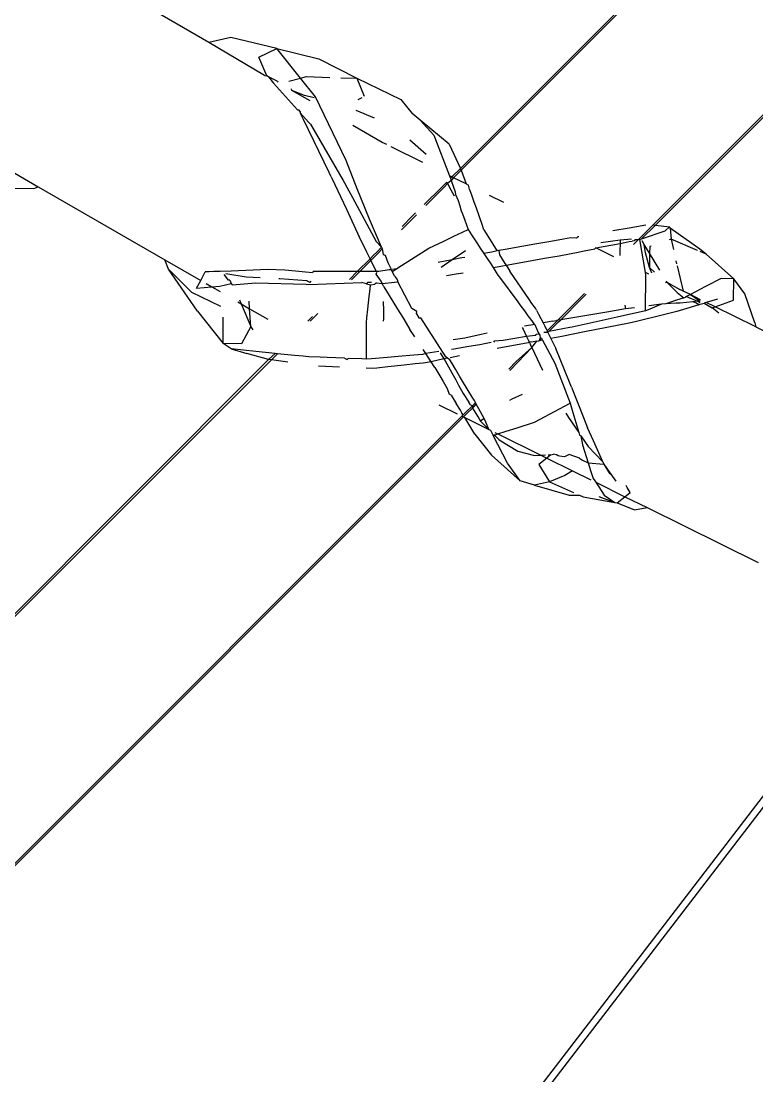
# Model space of a CAD drawing. Header units: inches. Extents: x 3324238 to 135265466, y -1036581 to 20094598.
# Drawn here: x 3354729.992 to 3354730.836, y -519091.338 to -519090.128 of the extents above; entities that cross this region are included whole.
import ezdxf

# ---------------------------------------------------------------- set-up
doc = ezdxf.new("R2010")
doc.units = ezdxf.units.IN
doc.header["$MEASUREMENT"] = 0

msp = doc.modelspace()

# ---------------------------------------------------------------- linework, layer by layer
for p, q in [((3354732.1514, -519088.6414, 0.0027), (3354730.4959, -519090.2973, 0.0027)), ((3354732.1539, -519088.6417, 0.0027), (3354730.4968, -519090.2991, 0.0027)), ((3354732.2918, -519088.7866, 0.0027), (3354730.717, -519090.3618, 0.0027)), ((3354730.7194, -519090.3622, 0.0027), (3354732.2937, -519088.7899, 0.0027)), ((3354730.2074, -519090.1528, 0.0027), (3354730.1324, -519090.1095, 0.0027)), ((3354730.2329, -519090.1472, 0.0027), (3354730.2074, -519090.1528, 0.0027)), ((3354730.2855, -519090.1597, 0.0027), (3354730.2329, -519090.1472, 0.0027)), ((3354730.2714, -519090.1908, 0.0027), (3354730.2074, -519090.1528, 0.0027)), ((3354730.2649, -519090.1699, 0.0027), (3354730.2855, -519090.1597, 0.0027)), ((3354730.2855, -519090.1597, 0.0027), (3354730.3336, -519090.1716, 0.0027)), ((3354730.3128, -519090.1937, 0.0027), (3354730.2855, -519090.1597, 0.0027)), ((3354730.274, -519090.1913, 0.0027), (3354730.2649, -519090.1699, 0.0027)), ((3354730.3336, -519090.1716, 0.0027), (3354730.377, -519090.1938, 0.0027)), ((3354730.2714, -519090.1908, 0.0027), (3354730.274, -519090.1913, 0.0027)), ((3354730.2761, -519090.1924, 0.0027), (3354730.274, -519090.1913, 0.0027)), ((3354730.2858, -519090.1974, 0.0027), (3354730.2761, -519090.1924, 0.0027)), ((3354730.2761, -519090.1924, 0.0027), (3354730.2816, -519090.1997, 0.0027)), ((3354730.2858, -519090.1974, 0.0027), (3354730.2866, -519090.1985, 0.0027)), ((3354730.2991, -519090.1972, 0.0027), (3354730.3128, -519090.1937, 0.0027)), ((3354730.3128, -519090.1937, 0.0027), (3354730.3195, -519090.192, 0.0027)), ((3354730.3299, -519090.215, 0.0027), (3354730.3128, -519090.1937, 0.0027)), ((3354730.3195, -519090.192, 0.0027), (3354730.3462, -519090.1929, 0.0027)), ((3354730.3588, -519090.1933, 0.0027), (3354730.377, -519090.1938, 0.0027)), ((3354730.377, -519090.1938, 0.0027), (3354730.3855, -519090.2145, 0.0027)), ((3354730.377, -519090.1938, 0.0027), (3354730.4276, -519090.2181, 0.0027)), ((3354730.2816, -519090.1997, 0.0027), (3354730.3092, -519090.2301, 0.0027)), ((3354730.3028, -519090.2078, 0.0027), (3354730.3022, -519090.2059, 0.0027)), ((3354730.3237, -519090.2199, 0.0027), (3354730.3028, -519090.2078, 0.0027)), ((3354730.3171, -519090.2136, 0.0027), (3354730.3028, -519090.2078, 0.0027)), ((3354730.3282, -519090.2163, 0.0027), (3354730.3171, -519090.2136, 0.0027)), ((3354730.3648, -519090.2883, 0.0027), (3354730.3299, -519090.215, 0.0027)), ((3354730.383, -519090.2165, 0.0027), (3354730.3783, -519090.2187, 0.0027)), ((3354730.4276, -519090.2181, 0.0027), (3354730.4407, -519090.2344, 0.0027)), ((3354730.3092, -519090.2301, 0.0027), (3354730.3106, -519090.2302, 0.0027)), ((3354730.3122, -519090.2319, 0.0027), (3354730.3106, -519090.2302, 0.0027)), ((3354730.3122, -519090.2319, 0.0027), (3354730.3123, -519090.2336, 0.0027)), ((3354730.3123, -519090.2336, 0.0027), (3354730.3219, -519090.2442, 0.0027)), ((3354730.3161, -519090.2413, 0.0027), (3354730.3123, -519090.2336, 0.0027)), ((3354730.3762, -519090.2304, 0.0027), (3354730.397, -519090.2393, 0.0027)), ((3354730.3454, -519090.302, 0.0027), (3354730.3161, -519090.2413, 0.0027)), ((3354730.3219, -519090.2442, 0.0027), (3354730.3239, -519090.2464, 0.0027)), ((3354730.4496, -519090.2418, 0.0027), (3354730.4407, -519090.2344, 0.0027)), ((3354730.4829, -519090.2695, 0.0027), (3354730.4496, -519090.2418, 0.0027)), ((3354730.4496, -519090.2418, 0.0027), (3354730.4656, -519090.259, 0.0027)), ((3354730.3239, -519090.2464, 0.0027), (3354730.3615, -519090.3112, 0.0027)), ((3354730.4062, -519090.2675, 0.0027), (3354730.3726, -519090.2481, 0.0027)), ((3354730.4114, -519090.27, 0.0027), (3354730.4062, -519090.2675, 0.0027)), ((3354730.4378, -519090.2643, 0.0027), (3354730.4567, -519090.281, 0.0027)), ((3354730.4656, -519090.259, 0.0027), (3354730.4834, -519090.3056, 0.0027)), ((3354730.4829, -519090.2695, 0.0027), (3354730.4959, -519090.2973, 0.0027)), ((3354730.4528, -519090.2905, 0.0027), (3354730.4166, -519090.2726, 0.0027)), ((3354729.9696, -519090.2937, 0.0027), (3354730.0121, -519090.3182, 0.0027)), ((3354730.3777, -519090.3206, 0.0027), (3354730.3648, -519090.2883, 0.0027)), ((3354730.3478, -519090.3068, 0.0027), (3354730.3454, -519090.302, 0.0027)), ((3354730.4862, -519090.307, 0.0027), (3354730.4834, -519090.3056, 0.0027)), ((3354730.4834, -519090.3056, 0.0027), (3354730.4846, -519090.3086, 0.0027)), ((3354730.4959, -519090.2973, 0.0027), (3354730.4862, -519090.307, 0.0027)), ((3354730.4968, -519090.2991, 0.0027), (3354730.4881, -519090.3079, 0.0027)), ((3354730.4959, -519090.2973, 0.0027), (3354730.4968, -519090.2991, 0.0027)), ((3354730.4968, -519090.2991, 0.0027), (3354730.5025, -519090.315, 0.0027)), ((3354730.007, -519090.3201, 0.0027), (3354730.0121, -519090.3182, 0.0027)), ((3354730.0121, -519090.3182, 0.0027), (3354730.1571, -519090.4019, 0.0027)), ((3354730.3478, -519090.3068, 0.0027), (3354730.3485, -519090.3083, 0.0027)), ((3354730.3485, -519090.3083, 0.0027), (3354730.3652, -519090.3441, 0.0027)), ((3354730.3615, -519090.3112, 0.0027), (3354730.363, -519090.3138, 0.0027)), ((3354730.363, -519090.3138, 0.0027), (3354730.3658, -519090.3187, 0.0027)), ((3354730.4758, -519090.3175, 0.0027), (3354730.4742, -519090.319, 0.0027)), ((3354730.4804, -519090.3129, 0.0027), (3354730.4758, -519090.3175, 0.0027)), ((3354730.4777, -519090.3183, 0.0027), (3354730.476, -519090.32, 0.0027)), ((3354730.4813, -519090.3147, 0.0027), (3354730.4777, -519090.3183, 0.0027)), ((3354730.4804, -519090.3129, 0.0027), (3354730.4813, -519090.3147, 0.0027)), ((3354730.4855, -519090.311, 0.0027), (3354730.4813, -519090.3147, 0.0027)), ((3354730.4813, -519090.3147, 0.0027), (3354730.485, -519090.3217, 0.0027)), ((3354730.4862, -519090.307, 0.0027), (3354730.4846, -519090.3086, 0.0027)), ((3354730.4846, -519090.3086, 0.0027), (3354730.4855, -519090.311, 0.0027)), ((3354730.4881, -519090.3079, 0.0027), (3354730.4855, -519090.311, 0.0027)), ((3354730.4855, -519090.311, 0.0027), (3354730.4899, -519090.324, 0.0027)), ((3354730.4881, -519090.3079, 0.0027), (3354730.4862, -519090.307, 0.0027)), ((3354730.5025, -519090.315, 0.0027), (3354730.4881, -519090.3079, 0.0027)), ((3354730.5025, -519090.315, 0.0027), (3354730.505, -519090.3166, 0.0027)), ((3354730.5065, -519090.3209, 0.0027), (3354730.505, -519090.3166, 0.0027)), ((3354729.9753, -519090.3199, 0.0027), (3354730.007, -519090.3201, 0.0027)), ((3354730.3658, -519090.3187, 0.0027), (3354730.3723, -519090.3307, 0.0027)), ((3354730.3916, -519090.3553, 0.0027), (3354730.3777, -519090.3206, 0.0027)), ((3354730.4742, -519090.319, 0.0027), (3354730.4545, -519090.3387, 0.0027)), ((3354730.476, -519090.32, 0.0027), (3354730.4563, -519090.3397, 0.0027)), ((3354730.485, -519090.3217, 0.0027), (3354730.4869, -519090.3253, 0.0027)), ((3354730.4869, -519090.3253, 0.0027), (3354730.4887, -519090.3288, 0.0027)), ((3354730.4899, -519090.324, 0.0027), (3354730.4904, -519090.3271, 0.0027)), ((3354730.4904, -519090.3271, 0.0027), (3354730.4933, -519090.3341, 0.0027)), ((3354730.5086, -519090.3268, 0.0027), (3354730.5065, -519090.3209, 0.0027)), ((3354730.5118, -519090.3358, 0.0027), (3354730.5086, -519090.3268, 0.0027)), ((3354730.5458, -519090.3364, 0.0027), (3354730.5291, -519090.3282, 0.0027)), ((3354730.3723, -519090.3307, 0.0027), (3354730.3993, -519090.3811, 0.0027)), ((3354730.4933, -519090.3341, 0.0027), (3354730.4954, -519090.3401, 0.0027)), ((3354730.4954, -519090.3401, 0.0027), (3354730.4969, -519090.3459, 0.0027)), ((3354730.5143, -519090.343, 0.0027), (3354730.5118, -519090.3358, 0.0027)), ((3354730.3652, -519090.3441, 0.0027), (3354730.3798, -519090.3756, 0.0027)), ((3354730.4431, -519090.3529, 0.0027), (3354730.4284, -519090.3676, 0.0027)), ((3354730.4409, -519090.3518, 0.0027), (3354730.4292, -519090.364, 0.0027)), ((3354730.4444, -519090.3481, 0.0027), (3354730.4409, -519090.3518, 0.0027)), ((3354730.4454, -519090.3506, 0.0027), (3354730.4431, -519090.3529, 0.0027)), ((3354730.4969, -519090.3459, 0.0027), (3354730.4984, -519090.3492, 0.0027)), ((3354730.4984, -519090.3492, 0.0027), (3354730.5009, -519090.3564, 0.0027)), ((3354730.5208, -519090.3615, 0.0027), (3354730.5143, -519090.343, 0.0027)), ((3354730.4055, -519090.3877, 0.0027), (3354730.3916, -519090.3553, 0.0027)), ((3354730.5009, -519090.3564, 0.0027), (3354730.5047, -519090.3674, 0.0027)), ((3354730.5229, -519090.3677, 0.0027), (3354730.5208, -519090.3615, 0.0027)), ((3354730.6892, -519090.3657, 0.0027), (3354730.6705, -519090.3689, 0.0027)), ((3354730.7084, -519090.3622, 0.0027), (3354730.6892, -519090.3657, 0.0027)), ((3354730.717, -519090.3618, 0.0027), (3354730.7001, -519090.3787, 0.0027)), ((3354730.7036, -519090.378, 0.0027), (3354730.7194, -519090.3622, 0.0027)), ((3354730.717, -519090.3618, 0.0027), (3354730.7194, -519090.3622, 0.0027)), ((3354730.7194, -519090.3622, 0.0027), (3354730.7356, -519090.3643, 0.0027)), ((3354730.7306, -519090.3688, 0.0027), (3354730.7356, -519090.3643, 0.0027)), ((3354730.7363, -519090.3657, 0.0027), (3354730.7356, -519090.3643, 0.0027)), ((3354730.7363, -519090.3657, 0.0027), (3354730.7374, -519090.3783, 0.0027)), ((3354730.7703, -519090.3899, 0.0027), (3354730.7363, -519090.3657, 0.0027)), ((3354730.3858, -519090.3877, 0.0027), (3354730.3798, -519090.3756, 0.0027)), ((3354730.4768, -519090.3805, 0.0027), (3354730.4882, -519090.3751, 0.0027)), ((3354730.4882, -519090.3751, 0.0027), (3354730.4985, -519090.3703, 0.0027)), ((3354730.4985, -519090.3703, 0.0027), (3354730.5047, -519090.3674, 0.0027)), ((3354730.5047, -519090.3674, 0.0027), (3354730.5087, -519090.3735, 0.0027)), ((3354730.5087, -519090.3735, 0.0027), (3354730.5147, -519090.3827, 0.0027)), ((3354730.5229, -519090.3677, 0.0027), (3354730.5255, -519090.3718, 0.0027)), ((3354730.5255, -519090.3718, 0.0027), (3354730.5301, -519090.3792, 0.0027)), ((3354730.6142, -519090.3784, 0.0027), (3354730.5994, -519090.381, 0.0027)), ((3354730.6225, -519090.377, 0.0027), (3354730.6142, -519090.3784, 0.0027)), ((3354730.6291, -519090.3771, 0.0027), (3354730.6225, -519090.377, 0.0027)), ((3354730.6308, -519090.3754, 0.0027), (3354730.6291, -519090.3771, 0.0027)), ((3354730.6308, -519090.3754, 0.0027), (3354730.6318, -519090.3754, 0.0027)), ((3354730.6921, -519090.3785, 0.0027), (3354730.6789, -519090.3795, 0.0027)), ((3354730.7001, -519090.3787, 0.0027), (3354730.6942, -519090.3846, 0.0027)), ((3354730.6964, -519090.3786, 0.0027), (3354730.695, -519090.3801, 0.0027)), ((3354730.6964, -519090.3786, 0.0027), (3354730.7001, -519090.3787, 0.0027)), ((3354730.7016, -519090.3787, 0.0027), (3354730.7001, -519090.3787, 0.0027)), ((3354730.7016, -519090.3787, 0.0027), (3354730.7036, -519090.378, 0.0027)), ((3354730.708, -519090.4165, 0.0027), (3354730.7016, -519090.3787, 0.0027)), ((3354730.7036, -519090.378, 0.0027), (3354730.7306, -519090.3688, 0.0027)), ((3354730.7374, -519090.3783, 0.0027), (3354730.7351, -519090.3791, 0.0027)), ((3354730.7677, -519090.3914, 0.0027), (3354730.7374, -519090.3783, 0.0027)), ((3354730.7374, -519090.3783, 0.0027), (3354730.7401, -519090.3904, 0.0027)), ((3354730.3885, -519090.3931, 0.0027), (3354730.3858, -519090.3877, 0.0027)), ((3354730.3993, -519090.3811, 0.0027), (3354730.4055, -519090.3877, 0.0027)), ((3354730.4055, -519090.3877, 0.0027), (3354730.4, -519090.3932, 0.0027)), ((3354730.4064, -519090.3896, 0.0027), (3354730.402, -519090.394, 0.0027)), ((3354730.4055, -519090.3877, 0.0027), (3354730.4064, -519090.3896, 0.0027)), ((3354730.4064, -519090.3896, 0.0027), (3354730.4073, -519090.396, 0.0027)), ((3354730.4242, -519090.4113, 0.0027), (3354730.4596, -519090.3885, 0.0027)), ((3354730.4596, -519090.3885, 0.0027), (3354730.4768, -519090.3805, 0.0027)), ((3354730.5147, -519090.3827, 0.0027), (3354730.5194, -519090.3898, 0.0027)), ((3354730.5194, -519090.3898, 0.0027), (3354730.5228, -519090.3949, 0.0027)), ((3354730.5301, -519090.3792, 0.0027), (3354730.5361, -519090.3889, 0.0027)), ((3354730.5361, -519090.3889, 0.0027), (3354730.538, -519090.3919, 0.0027)), ((3354730.5472, -519090.3902, 0.0027), (3354730.5398, -519090.3915, 0.0027)), ((3354730.5662, -519090.3869, 0.0027), (3354730.5472, -519090.3902, 0.0027)), ((3354730.5813, -519090.3842, 0.0027), (3354730.5662, -519090.3869, 0.0027)), ((3354730.5994, -519090.381, 0.0027), (3354730.5813, -519090.3842, 0.0027)), ((3354730.6376, -519090.3919, 0.0027), (3354730.65, -519090.3893, 0.0027)), ((3354730.65, -519090.3893, 0.0027), (3354730.651, -519090.3884, 0.0027)), ((3354730.651, -519090.3884, 0.0027), (3354730.6789, -519090.3834, 0.0027)), ((3354730.6719, -519090.3987, 0.0027), (3354730.651, -519090.3884, 0.0027)), ((3354730.6789, -519090.3795, 0.0027), (3354730.6568, -519090.3825, 0.0027)), ((3354730.6789, -519090.3834, 0.0027), (3354730.6787, -519090.3919, 0.0027)), ((3354730.6789, -519090.3795, 0.0027), (3354730.6789, -519090.3834, 0.0027)), ((3354730.6789, -519090.3834, 0.0027), (3354730.6894, -519090.3812, 0.0027)), ((3354730.6894, -519090.3812, 0.0027), (3354730.6928, -519090.3805, 0.0027)), ((3354730.695, -519090.3801, 0.0027), (3354730.6928, -519090.3805, 0.0027)), ((3354730.7067, -519090.3844, 0.0027), (3354730.7044, -519090.3804, 0.0027)), ((3354730.7081, -519090.3941, 0.0027), (3354730.7067, -519090.3844, 0.0027)), ((3354730.7128, -519090.3945, 0.0027), (3354730.7067, -519090.3844, 0.0027)), ((3354730.713, -519090.3869, 0.0027), (3354730.7128, -519090.3945, 0.0027)), ((3354730.7145, -519090.3864, 0.0027), (3354730.713, -519090.3869, 0.0027)), ((3354730.7776, -519090.3957, 0.0027), (3354730.7703, -519090.3899, 0.0027)), ((3354730.1612, -519090.4126, 0.0027), (3354730.1571, -519090.4019, 0.0027)), ((3354730.1571, -519090.4019, 0.0027), (3354730.1982, -519090.4256, 0.0027)), ((3354730.3924, -519090.4009, 0.0027), (3354730.3777, -519090.4155, 0.0027)), ((3354730.3933, -519090.4027, 0.0027), (3354730.3805, -519090.4155, 0.0027)), ((3354730.3924, -519090.4009, 0.0027), (3354730.3885, -519090.3931, 0.0027)), ((3354730.3963, -519090.3969, 0.0027), (3354730.3924, -519090.4009, 0.0027)), ((3354730.3933, -519090.4027, 0.0027), (3354730.3924, -519090.4009, 0.0027)), ((3354730.3982, -519090.3978, 0.0027), (3354730.3933, -519090.4027, 0.0027)), ((3354730.3996, -519090.4155, 0.0027), (3354730.3933, -519090.4027, 0.0027)), ((3354730.4, -519090.3932, 0.0027), (3354730.3963, -519090.3969, 0.0027)), ((3354730.402, -519090.394, 0.0027), (3354730.3982, -519090.3978, 0.0027)), ((3354730.4073, -519090.396, 0.0027), (3354730.4095, -519090.3968, 0.0027)), ((3354730.4095, -519090.3968, 0.0027), (3354730.4126, -519090.405, 0.0027)), ((3354730.4865, -519090.4021, 0.0027), (3354730.4739, -519090.4107, 0.0027)), ((3354730.4865, -519090.4021, 0.0027), (3354730.4785, -519090.4037, 0.0027)), ((3354730.5018, -519090.3916, 0.0027), (3354730.4865, -519090.4021, 0.0027)), ((3354730.4976, -519090.3999, 0.0027), (3354730.4865, -519090.4021, 0.0027)), ((3354730.5009, -519090.3993, 0.0027), (3354730.4976, -519090.3999, 0.0027)), ((3354730.532, -519090.3931, 0.0027), (3354730.5228, -519090.3949, 0.0027)), ((3354730.5228, -519090.3949, 0.0027), (3354730.5257, -519090.3994, 0.0027)), ((3354730.5257, -519090.3994, 0.0027), (3354730.5306, -519090.4068, 0.0027)), ((3354730.538, -519090.3919, 0.0027), (3354730.532, -519090.3931, 0.0027)), ((3354730.5398, -519090.3915, 0.0027), (3354730.538, -519090.3919, 0.0027)), ((3354730.5398, -519090.3915, 0.0027), (3354730.5409, -519090.3965, 0.0027)), ((3354730.5409, -519090.3965, 0.0027), (3354730.547, -519090.4062, 0.0027)), ((3354730.5592, -519090.4063, 0.0027), (3354730.5776, -519090.403, 0.0027)), ((3354730.5776, -519090.403, 0.0027), (3354730.5923, -519090.4003, 0.0027)), ((3354730.5923, -519090.4003, 0.0027), (3354730.6091, -519090.3973, 0.0027)), ((3354730.6091, -519090.3973, 0.0027), (3354730.6227, -519090.3948, 0.0027)), ((3354730.6227, -519090.3948, 0.0027), (3354730.629, -519090.3937, 0.0027)), ((3354730.629, -519090.3937, 0.0027), (3354730.6376, -519090.3919, 0.0027)), ((3354730.6787, -519090.3946, 0.0027), (3354730.6786, -519090.3971, 0.0027)), ((3354730.6787, -519090.3919, 0.0027), (3354730.6787, -519090.3946, 0.0027)), ((3354730.7125, -519090.4109, 0.0027), (3354730.7081, -519090.3941, 0.0027)), ((3354730.7128, -519090.3945, 0.0027), (3354730.7125, -519090.4109, 0.0027)), ((3354730.7244, -519090.4138, 0.0027), (3354730.7128, -519090.3945, 0.0027)), ((3354730.7776, -519090.3957, 0.0027), (3354730.7707, -519090.3927, 0.0027)), ((3354730.8094, -519090.424, 0.0027), (3354730.7776, -519090.3957, 0.0027)), ((3354730.1612, -519090.4126, 0.0027), (3354730.1877, -519090.4392, 0.0027)), ((3354730.1944, -519090.4608, 0.0027), (3354730.1612, -519090.4126, 0.0027)), ((3354730.2331, -519090.4151, 0.0027), (3354730.2204, -519090.4154, 0.0027)), ((3354730.275, -519090.4132, 0.0027), (3354730.2331, -519090.4151, 0.0027)), ((3354730.2948, -519090.4141, 0.0027), (3354730.275, -519090.4132, 0.0027)), ((3354730.299, -519090.4142, 0.0027), (3354730.2948, -519090.4141, 0.0027)), ((3354730.3263, -519090.4169, 0.0027), (3354730.299, -519090.4142, 0.0027)), ((3354730.4144, -519090.4135, 0.0027), (3354730.4023, -519090.4153, 0.0027)), ((3354730.4126, -519090.405, 0.0027), (3354730.416, -519090.4119, 0.0027)), ((3354730.4167, -519090.4136, 0.0027), (3354730.4144, -519090.4135, 0.0027)), ((3354730.416, -519090.4119, 0.0027), (3354730.4167, -519090.4136, 0.0027)), ((3354730.4167, -519090.4136, 0.0027), (3354730.4176, -519090.4155, 0.0027)), ((3354730.4176, -519090.4155, 0.0027), (3354730.4225, -519090.4124, 0.0027)), ((3354730.4225, -519090.4124, 0.0027), (3354730.4181, -519090.413, 0.0027)), ((3354730.4225, -519090.4124, 0.0027), (3354730.4242, -519090.4113, 0.0027)), ((3354730.4785, -519090.4037, 0.0027), (3354730.4705, -519090.4053, 0.0027)), ((3354730.5306, -519090.4068, 0.0027), (3354730.5334, -519090.4109, 0.0027)), ((3354730.5334, -519090.4109, 0.0027), (3354730.5404, -519090.4097, 0.0027)), ((3354730.5334, -519090.4109, 0.0027), (3354730.5369, -519090.4164, 0.0027)), ((3354730.5404, -519090.4097, 0.0027), (3354730.5442, -519090.409, 0.0027)), ((3354730.5442, -519090.409, 0.0027), (3354730.5483, -519090.4083, 0.0027)), ((3354730.547, -519090.4062, 0.0027), (3354730.5483, -519090.4083, 0.0027)), ((3354730.5483, -519090.4083, 0.0027), (3354730.5592, -519090.4063, 0.0027)), ((3354730.5483, -519090.4083, 0.0027), (3354730.5513, -519090.4132, 0.0027)), ((3354730.5513, -519090.4132, 0.0027), (3354730.5524, -519090.415, 0.0027)), ((3354730.575, -519090.4478, 0.0027), (3354730.5524, -519090.415, 0.0027)), ((3354730.7125, -519090.4109, 0.0027), (3354730.7183, -519090.4161, 0.0027)), ((3354730.7153, -519090.4172, 0.0027), (3354730.7125, -519090.4109, 0.0027)), ((3354730.743, -519090.4031, 0.0027), (3354730.7437, -519090.4065, 0.0027)), ((3354730.7443, -519090.4089, 0.0027), (3354730.7512, -519090.4379, 0.0027)), ((3354730.1933, -519090.4347, 0.0027), (3354730.1982, -519090.4256, 0.0027)), ((3354730.1982, -519090.4256, 0.0027), (3354730.2035, -519090.4158, 0.0027)), ((3354730.2081, -519090.4157, 0.0027), (3354730.2035, -519090.4158, 0.0027)), ((3354730.2131, -519090.4156, 0.0027), (3354730.2081, -519090.4157, 0.0027)), ((3354730.2204, -519090.4154, 0.0027), (3354730.2131, -519090.4156, 0.0027)), ((3354730.2204, -519090.4154, 0.0027), (3354730.2131, -519090.4156, 0.0027)), ((3354730.2301, -519090.4254, 0.0027), (3354730.2252, -519090.419, 0.0027)), ((3354730.2505, -519090.4218, 0.0027), (3354730.2272, -519090.418, 0.0027)), ((3354730.2318, -519090.4255, 0.0027), (3354730.2301, -519090.4254, 0.0027)), ((3354730.2318, -519090.4255, 0.0027), (3354730.233, -519090.4292, 0.0027)), ((3354730.2665, -519090.4226, 0.0027), (3354730.2505, -519090.4218, 0.0027)), ((3354730.2889, -519090.4238, 0.0027), (3354730.2877, -519090.4238, 0.0027)), ((3354730.3198, -519090.4262, 0.0027), (3354730.2889, -519090.4238, 0.0027)), ((3354730.321, -519090.4269, 0.0027), (3354730.3198, -519090.4262, 0.0027)), ((3354730.3237, -519090.4282, 0.0027), (3354730.321, -519090.4269, 0.0027)), ((3354730.3237, -519090.4282, 0.0027), (3354730.325, -519090.4266, 0.0027)), ((3354730.3271, -519090.4154, 0.0027), (3354730.3263, -519090.4169, 0.0027)), ((3354730.3336, -519090.4156, 0.0027), (3354730.3271, -519090.4154, 0.0027)), ((3354730.3777, -519090.4155, 0.0027), (3354730.3336, -519090.4156, 0.0027)), ((3354730.3777, -519090.4155, 0.0027), (3354730.3687, -519090.4245, 0.0027)), ((3354730.3805, -519090.4155, 0.0027), (3354730.3709, -519090.4251, 0.0027)), ((3354730.3805, -519090.4155, 0.0027), (3354730.3777, -519090.4155, 0.0027)), ((3354730.3996, -519090.4155, 0.0027), (3354730.3805, -519090.4155, 0.0027)), ((3354730.3992, -519090.4184, 0.0027), (3354730.4001, -519090.4165, 0.0027)), ((3354730.4051, -519090.4266, 0.0027), (3354730.3992, -519090.4184, 0.0027)), ((3354730.4007, -519090.4155, 0.0027), (3354730.3996, -519090.4155, 0.0027)), ((3354730.4001, -519090.4165, 0.0027), (3354730.3996, -519090.4155, 0.0027)), ((3354730.4023, -519090.4153, 0.0027), (3354730.4007, -519090.4155, 0.0027)), ((3354730.4063, -519090.4291, 0.0027), (3354730.4051, -519090.4266, 0.0027)), ((3354730.4209, -519090.4213, 0.0027), (3354730.4176, -519090.4155, 0.0027)), ((3354730.4205, -519090.4276, 0.0027), (3354730.424, -519090.4272, 0.0027)), ((3354730.4209, -519090.4213, 0.0027), (3354730.4233, -519090.4248, 0.0027)), ((3354730.4233, -519090.4248, 0.0027), (3354730.424, -519090.4272, 0.0027)), ((3354730.4401, -519090.4579, 0.0027), (3354730.424, -519090.4272, 0.0027)), ((3354730.48, -519090.4201, 0.0027), (3354730.4911, -519090.4182, 0.0027)), ((3354730.4911, -519090.4182, 0.0027), (3354730.4989, -519090.4169, 0.0027)), ((3354730.5369, -519090.4164, 0.0027), (3354730.539, -519090.4196, 0.0027)), ((3354730.539, -519090.4196, 0.0027), (3354730.5407, -519090.4221, 0.0027)), ((3354730.5407, -519090.4221, 0.0027), (3354730.5616, -519090.4503, 0.0027)), ((3354730.7079, -519090.4605, 0.0027), (3354730.7085, -519090.4197, 0.0027)), ((3354730.7119, -519090.4185, 0.0027), (3354730.708, -519090.4165, 0.0027)), ((3354730.7085, -519090.4197, 0.0027), (3354730.708, -519090.4165, 0.0027)), ((3354730.7327, -519090.4277, 0.0027), (3354730.732, -519090.4264, 0.0027)), ((3354730.7949, -519090.4235, 0.0027), (3354730.7769, -519090.4327, 0.0027)), ((3354730.8094, -519090.424, 0.0027), (3354730.7949, -519090.4235, 0.0027)), ((3354730.809, -519090.4482, 0.0027), (3354730.8094, -519090.424, 0.0027)), ((3354730.8221, -519090.4411, 0.0027), (3354730.8094, -519090.424, 0.0027)), ((3354730.1877, -519090.4392, 0.0027), (3354730.2211, -519090.4552, 0.0027)), ((3354730.1933, -519090.4347, 0.0027), (3354730.2109, -519090.433, 0.0027)), ((3354730.2044, -519090.4292, 0.0027), (3354730.2109, -519090.433, 0.0027)), ((3354730.2109, -519090.433, 0.0027), (3354730.2202, -519090.4321, 0.0027)), ((3354730.2109, -519090.433, 0.0027), (3354730.2205, -519090.4384, 0.0027)), ((3354730.2202, -519090.4321, 0.0027), (3354730.233, -519090.4292, 0.0027)), ((3354730.233, -519090.4292, 0.0027), (3354730.2342, -519090.4308, 0.0027)), ((3354730.2342, -519090.4308, 0.0027), (3354730.2388, -519090.4304, 0.0027)), ((3354730.2388, -519090.4304, 0.0027), (3354730.2613, -519090.4285, 0.0027)), ((3354730.2613, -519090.4285, 0.0027), (3354730.3192, -519090.4301, 0.0027)), ((3354730.3192, -519090.4301, 0.0027), (3354730.3221, -519090.4302, 0.0027)), ((3354730.3221, -519090.4302, 0.0027), (3354730.383, -519090.4281, 0.0027)), ((3354730.3881, -519090.4294, 0.0027), (3354730.383, -519090.4281, 0.0027)), ((3354730.3894, -519090.4281, 0.0027), (3354730.3881, -519090.4294, 0.0027)), ((3354730.3881, -519090.4294, 0.0027), (3354730.3928, -519090.4306, 0.0027)), ((3354730.3941, -519090.4281, 0.0027), (3354730.3894, -519090.4281, 0.0027)), ((3354730.3914, -519090.4441, 0.0027), (3354730.3923, -519090.4357, 0.0027)), ((3354730.3923, -519090.4357, 0.0027), (3354730.3928, -519090.4306, 0.0027)), ((3354730.3928, -519090.4306, 0.0027), (3354730.3979, -519090.4301, 0.0027)), ((3354730.3996, -519090.4284, 0.0027), (3354730.3979, -519090.4301, 0.0027)), ((3354730.3996, -519090.4284, 0.0027), (3354730.4063, -519090.4291, 0.0027)), ((3354730.4063, -519090.4291, 0.0027), (3354730.4205, -519090.4276, 0.0027)), ((3354730.4083, -519090.4331, 0.0027), (3354730.4063, -519090.4291, 0.0027)), ((3354730.4083, -519090.4331, 0.0027), (3354730.4143, -519090.443, 0.0027)), ((3354730.7309, -519090.4279, 0.0027), (3354730.7327, -519090.4277, 0.0027)), ((3354730.7327, -519090.4277, 0.0027), (3354730.7444, -519090.4395, 0.0027)), ((3354730.7327, -519090.4277, 0.0027), (3354730.7473, -519090.4359, 0.0027)), ((3354730.7512, -519090.4379, 0.0027), (3354730.7473, -519090.4359, 0.0027)), ((3354730.7595, -519090.442, 0.0027), (3354730.7512, -519090.4379, 0.0027)), ((3354730.7769, -519090.4327, 0.0027), (3354730.7595, -519090.442, 0.0027)), ((3354730.2406, -519090.4501, 0.0027), (3354730.2446, -519090.4524, 0.0027)), ((3354730.2427, -519090.4479, 0.0027), (3354730.2446, -519090.4524, 0.0027)), ((3354730.254, -519090.4582, 0.0027), (3354730.2537, -519090.4494, 0.0027)), ((3354730.3898, -519090.4585, 0.0027), (3354730.3914, -519090.4441, 0.0027)), ((3354730.4075, -519090.4498, 0.0027), (3354730.4077, -519090.4603, 0.0027)), ((3354730.4143, -519090.443, 0.0027), (3354730.4238, -519090.4585, 0.0027)), ((3354730.5616, -519090.4503, 0.0027), (3354730.564, -519090.4535, 0.0027)), ((3354730.5779, -519090.452, 0.0027), (3354730.575, -519090.4478, 0.0027)), ((3354730.6324, -519090.4464, 0.0027), (3354730.6076, -519090.4713, 0.0027)), ((3354730.6109, -519090.4707, 0.0027), (3354730.6343, -519090.4473, 0.0027)), ((3354730.638, -519090.4408, 0.0027), (3354730.6324, -519090.4464, 0.0027)), ((3354730.6343, -519090.4473, 0.0027), (3354730.6402, -519090.4414, 0.0027)), ((3354730.7392, -519090.4499, 0.0027), (3354730.7315, -519090.4526, 0.0027)), ((3354730.7522, -519090.4455, 0.0027), (3354730.7392, -519090.4499, 0.0027)), ((3354730.7444, -519090.4395, 0.0027), (3354730.7522, -519090.4455, 0.0027)), ((3354730.7622, -519090.4502, 0.0027), (3354730.7477, -519090.4517, 0.0027)), ((3354730.7522, -519090.4455, 0.0027), (3354730.7539, -519090.445, 0.0027)), ((3354730.7552, -519090.4442, 0.0027), (3354730.7539, -519090.445, 0.0027)), ((3354730.7595, -519090.442, 0.0027), (3354730.7552, -519090.4442, 0.0027)), ((3354730.7552, -519090.4442, 0.0027), (3354730.7675, -519090.4496, 0.0027)), ((3354730.7713, -519090.4478, 0.0027), (3354730.7595, -519090.442, 0.0027)), ((3354730.7595, -519090.442, 0.0027), (3354730.7707, -519090.4493, 0.0027)), ((3354730.7675, -519090.4496, 0.0027), (3354730.7622, -519090.4502, 0.0027)), ((3354730.7666, -519090.4518, 0.0027), (3354730.7622, -519090.4502, 0.0027)), ((3354730.7707, -519090.4493, 0.0027), (3354730.7675, -519090.4496, 0.0027)), ((3354730.7675, -519090.4496, 0.0027), (3354730.7702, -519090.4508, 0.0027)), ((3354730.7778, -519090.451, 0.0027), (3354730.7752, -519090.4518, 0.0027)), ((3354730.7905, -519090.4472, 0.0027), (3354730.7778, -519090.451, 0.0027)), ((3354730.7878, -519090.4559, 0.0027), (3354730.7778, -519090.451, 0.0027)), ((3354730.7878, -519090.4559, 0.0027), (3354730.809, -519090.4482, 0.0027)), ((3354730.8335, -519090.4744, 0.0027), (3354730.8221, -519090.4411, 0.0027)), ((3354730.1944, -519090.4608, 0.0027), (3354730.2241, -519090.4979, 0.0027)), ((3354730.2446, -519090.4524, 0.0027), (3354730.2555, -519090.4785, 0.0027)), ((3354730.2446, -519090.4524, 0.0027), (3354730.254, -519090.4582, 0.0027)), ((3354730.2555, -519090.4785, 0.0027), (3354730.254, -519090.4582, 0.0027)), ((3354730.254, -519090.4582, 0.0027), (3354730.275, -519090.4699, 0.0027)), ((3354730.3887, -519090.4686, 0.0027), (3354730.3898, -519090.4585, 0.0027)), ((3354730.4077, -519090.4603, 0.0027), (3354730.4079, -519090.4682, 0.0027)), ((3354730.4238, -519090.4585, 0.0027), (3354730.4298, -519090.4683, 0.0027)), ((3354730.4459, -519090.4613, 0.0027), (3354730.4401, -519090.4579, 0.0027)), ((3354730.4455, -519090.4638, 0.0027), (3354730.4459, -519090.4613, 0.0027)), ((3354730.564, -519090.4535, 0.0027), (3354730.5693, -519090.4607, 0.0027)), ((3354730.5693, -519090.4607, 0.0027), (3354730.5733, -519090.4661, 0.0027)), ((3354730.5818, -519090.4576, 0.0027), (3354730.5779, -519090.452, 0.0027)), ((3354730.5833, -519090.4598, 0.0027), (3354730.5818, -519090.4576, 0.0027)), ((3354730.5833, -519090.4598, 0.0027), (3354730.5856, -519090.4644, 0.0027)), ((3354730.6639, -519090.4619, 0.0027), (3354730.6109, -519090.4707, 0.0027)), ((3354730.6852, -519090.4584, 0.0027), (3354730.6639, -519090.4619, 0.0027)), ((3354730.7079, -519090.4605, 0.0027), (3354730.6756, -519090.4677, 0.0027)), ((3354730.6844, -519090.4539, 0.0027), (3354730.6852, -519090.4584, 0.0027)), ((3354730.6954, -519090.457, 0.0027), (3354730.6852, -519090.4584, 0.0027)), ((3354730.7131, -519090.4588, 0.0027), (3354730.7079, -519090.4605, 0.0027)), ((3354730.7265, -519090.4528, 0.0027), (3354730.712, -519090.4548, 0.0027)), ((3354730.7265, -519090.4528, 0.0027), (3354730.7131, -519090.4588, 0.0027)), ((3354730.7315, -519090.4526, 0.0027), (3354730.7265, -519090.4528, 0.0027)), ((3354730.744, -519090.4614, 0.0027), (3354730.7287, -519090.4652, 0.0027)), ((3354730.7432, -519090.4519, 0.0027), (3354730.7315, -519090.4526, 0.0027)), ((3354730.7477, -519090.4517, 0.0027), (3354730.7432, -519090.4519, 0.0027)), ((3354730.7553, -519090.4579, 0.0027), (3354730.744, -519090.4614, 0.0027)), ((3354730.7692, -519090.4535, 0.0027), (3354730.7553, -519090.4579, 0.0027)), ((3354730.7692, -519090.4535, 0.0027), (3354730.7666, -519090.4518, 0.0027)), ((3354730.7692, -519090.4535, 0.0027), (3354730.7709, -519090.453, 0.0027)), ((3354730.7709, -519090.453, 0.0027), (3354730.7752, -519090.4518, 0.0027)), ((3354730.7752, -519090.4518, 0.0027), (3354730.7846, -519090.4571, 0.0027)), ((3354730.7846, -519090.4571, 0.0027), (3354730.7878, -519090.4559, 0.0027)), ((3354730.7921, -519090.4631, 0.0027), (3354730.7846, -519090.4571, 0.0027)), ((3354730.8345, -519090.479, 0.0027), (3354730.7878, -519090.4559, 0.0027)), ((3354730.2238, -519090.4836, 0.0027), (3354730.2238, -519090.4677, 0.0027)), ((3354730.3262, -519090.4671, 0.0027), (3354730.3209, -519090.4724, 0.0027)), ((3354730.3323, -519090.4637, 0.0027), (3354730.3236, -519090.4724, 0.0027)), ((3354730.3881, -519090.474, 0.0027), (3354730.3887, -519090.4686, 0.0027)), ((3354730.3883, -519090.5159, 0.0027), (3354730.3881, -519090.474, 0.0027)), ((3354730.4077, -519090.4697, 0.0027), (3354730.4075, -519090.4723, 0.0027)), ((3354730.4079, -519090.4682, 0.0027), (3354730.4077, -519090.4697, 0.0027)), ((3354730.4298, -519090.4683, 0.0027), (3354730.431, -519090.4702, 0.0027)), ((3354730.431, -519090.4702, 0.0027), (3354730.4381, -519090.482, 0.0027)), ((3354730.4455, -519090.4638, 0.0027), (3354730.4484, -519090.4687, 0.0027)), ((3354730.4484, -519090.4687, 0.0027), (3354730.4504, -519090.4686, 0.0027)), ((3354730.4793, -519090.5134, 0.0027), (3354730.4504, -519090.4686, 0.0027)), ((3354730.5733, -519090.4661, 0.0027), (3354730.5789, -519090.4736, 0.0027)), ((3354730.5811, -519090.4761, 0.0027), (3354730.5789, -519090.4736, 0.0027)), ((3354730.5856, -519090.4644, 0.0027), (3354730.5906, -519090.4744, 0.0027)), ((3354730.5975, -519090.4731, 0.0027), (3354730.5906, -519090.4744, 0.0027)), ((3354730.5906, -519090.4744, 0.0027), (3354730.5925, -519090.4782, 0.0027)), ((3354730.6064, -519090.4724, 0.0027), (3354730.5952, -519090.4836, 0.0027)), ((3354730.5972, -519090.4844, 0.0027), (3354730.6084, -519090.4732, 0.0027)), ((3354730.601, -519090.4725, 0.0027), (3354730.5975, -519090.4731, 0.0027)), ((3354730.601, -519090.4725, 0.0027), (3354730.6059, -519090.4715, 0.0027)), ((3354730.6076, -519090.4713, 0.0027), (3354730.6059, -519090.4715, 0.0027)), ((3354730.6076, -519090.4713, 0.0027), (3354730.6064, -519090.4724, 0.0027)), ((3354730.6109, -519090.4707, 0.0027), (3354730.6076, -519090.4713, 0.0027)), ((3354730.6084, -519090.4732, 0.0027), (3354730.6109, -519090.4707, 0.0027)), ((3354730.6756, -519090.4677, 0.0027), (3354730.6241, -519090.4792, 0.0027)), ((3354730.6893, -519090.4745, 0.0027), (3354730.6382, -519090.4846, 0.0027)), ((3354730.6976, -519090.4728, 0.0027), (3354730.6893, -519090.4745, 0.0027)), ((3354730.7287, -519090.4652, 0.0027), (3354730.6976, -519090.4728, 0.0027)), ((3354730.8335, -519090.4744, 0.0027), (3354730.8345, -519090.479, 0.0027)), ((3354730.2241, -519090.4979, 0.0027), (3354730.2238, -519090.4836, 0.0027)), ((3354730.2555, -519090.4785, 0.0027), (3354730.245, -519090.4985, 0.0027)), ((3354730.2584, -519090.4825, 0.0027), (3354730.2555, -519090.4785, 0.0027)), ((3354730.4435, -519090.4902, 0.0027), (3354730.4381, -519090.482, 0.0027)), ((3354730.5198, -519090.4876, 0.0027), (3354730.5008, -519090.4918, 0.0027)), ((3354730.5264, -519090.4863, 0.0027), (3354730.5198, -519090.4876, 0.0027)), ((3354730.5667, -519090.4796, 0.0027), (3354730.5677, -519090.4816, 0.0027)), ((3354730.5677, -519090.4816, 0.0027), (3354730.5717, -519090.4898, 0.0027)), ((3354730.5811, -519090.4761, 0.0027), (3354730.5693, -519090.4783, 0.0027)), ((3354730.5811, -519090.4761, 0.0027), (3354730.5852, -519090.4854, 0.0027)), ((3354730.5862, -519090.4872, 0.0027), (3354730.5828, -519090.4878, 0.0027)), ((3354730.5852, -519090.4854, 0.0027), (3354730.5862, -519090.4872, 0.0027)), ((3354730.5862, -519090.4872, 0.0027), (3354730.5869, -519090.4884, 0.0027)), ((3354730.5962, -519090.4855, 0.0027), (3354730.5917, -519090.4855, 0.0027)), ((3354730.5925, -519090.4782, 0.0027), (3354730.5934, -519090.48, 0.0027)), ((3354730.5934, -519090.48, 0.0027), (3354730.5941, -519090.4813, 0.0027)), ((3354730.5941, -519090.4813, 0.0027), (3354730.5952, -519090.4836, 0.0027)), ((3354730.5952, -519090.4836, 0.0027), (3354730.5962, -519090.4855, 0.0027)), ((3354730.5962, -519090.4855, 0.0027), (3354730.5972, -519090.4844, 0.0027)), ((3354730.5962, -519090.4855, 0.0027), (3354730.5996, -519090.4922, 0.0027)), ((3354730.6213, -519090.4798, 0.0027), (3354730.5972, -519090.4844, 0.0027)), ((3354730.6382, -519090.4846, 0.0027), (3354730.6123, -519090.4898, 0.0027)), ((3354730.6241, -519090.4792, 0.0027), (3354730.6213, -519090.4798, 0.0027)), ((3354730.8345, -519090.479, 0.0027), (3354730.8663, -519090.4947, 0.0027)), ((3354730.245, -519090.4985, 0.0027), (3354730.2241, -519090.4979, 0.0027)), ((3354730.2333, -519090.504, 0.0027), (3354730.2241, -519090.4979, 0.0027)), ((3354730.5008, -519090.4918, 0.0027), (3354730.4876, -519090.4937, 0.0027)), ((3354730.5182, -519090.4994, 0.0027), (3354730.5056, -519090.5015, 0.0027)), ((3354730.5255, -519090.4981, 0.0027), (3354730.5182, -519090.4994, 0.0027)), ((3354730.5313, -519090.497, 0.0027), (3354730.5255, -519090.4981, 0.0027)), ((3354730.5347, -519090.4955, 0.0027), (3354730.5337, -519090.4965, 0.0027)), ((3354730.5449, -519090.4945, 0.0027), (3354730.5347, -519090.4955, 0.0027)), ((3354730.5735, -519090.4972, 0.0027), (3354730.538, -519090.5039, 0.0027)), ((3354730.5717, -519090.4898, 0.0027), (3354730.5449, -519090.4945, 0.0027)), ((3354730.582, -519090.4887, 0.0027), (3354730.5717, -519090.4898, 0.0027)), ((3354730.5717, -519090.4898, 0.0027), (3354730.5747, -519090.496, 0.0027)), ((3354730.5747, -519090.496, 0.0027), (3354730.5735, -519090.4972, 0.0027)), ((3354730.577, -519090.4965, 0.0027), (3354730.5747, -519090.496, 0.0027)), ((3354730.5747, -519090.496, 0.0027), (3354730.5762, -519090.4992, 0.0027)), ((3354730.5778, -519090.5024, 0.0027), (3354730.5762, -519090.4992, 0.0027)), ((3354730.5793, -519090.4961, 0.0027), (3354730.577, -519090.4965, 0.0027)), ((3354730.5778, -519090.5024, 0.0027), (3354730.5836, -519090.4953, 0.0027)), ((3354730.5836, -519090.4953, 0.0027), (3354730.5793, -519090.4961, 0.0027)), ((3354730.582, -519090.4887, 0.0027), (3354730.5828, -519090.4878, 0.0027)), ((3354730.5836, -519090.4953, 0.0027), (3354730.5862, -519090.4948, 0.0027)), ((3354730.5875, -519090.4914, 0.0027), (3354730.5862, -519090.4948, 0.0027)), ((3354730.5862, -519090.4948, 0.0027), (3354730.5888, -519090.492, 0.0027)), ((3354730.5899, -519090.494, 0.0027), (3354730.5862, -519090.4948, 0.0027)), ((3354730.5869, -519090.4884, 0.0027), (3354730.5875, -519090.4914, 0.0027)), ((3354730.5888, -519090.492, 0.0027), (3354730.5875, -519090.4914, 0.0027)), ((3354730.5888, -519090.492, 0.0027), (3354730.5899, -519090.494, 0.0027)), ((3354730.5899, -519090.494, 0.0027), (3354730.6043, -519090.5207, 0.0027)), ((3354730.6123, -519090.4898, 0.0027), (3354730.5996, -519090.4922, 0.0027)), ((3354730.5996, -519090.4922, 0.0027), (3354730.603, -519090.499, 0.0027)), ((3354730.603, -519090.499, 0.0027), (3354730.6053, -519090.5036, 0.0027)), ((3354730.2615, -519090.5073, 0.0027), (3354730.2333, -519090.504, 0.0027)), ((3354730.2333, -519090.504, 0.0027), (3354730.2512, -519090.5094, 0.0027)), ((3354730.2761, -519090.5164, 0.0027), (3354730.2512, -519090.5094, 0.0027)), ((3354730.2837, -519090.5095, 0.0027), (3354730.2615, -519090.5073, 0.0027)), ((3354730.2837, -519090.5095, 0.0027), (3354730.2761, -519090.5164, 0.0027)), ((3354730.2863, -519090.5098, 0.0027), (3354730.2792, -519090.5168, 0.0027)), ((3354730.2863, -519090.5098, 0.0027), (3354730.2837, -519090.5095, 0.0027)), ((3354730.3058, -519090.5117, 0.0027), (3354730.2863, -519090.5098, 0.0027)), ((3354730.3157, -519090.5127, 0.0027), (3354730.3058, -519090.5117, 0.0027)), ((3354730.4427, -519090.5113, 0.0027), (3354730.4246, -519090.5128, 0.0027)), ((3354730.4526, -519090.5105, 0.0027), (3354730.4427, -519090.5113, 0.0027)), ((3354730.4561, -519090.5095, 0.0027), (3354730.4526, -519090.5105, 0.0027)), ((3354730.4561, -519090.5095, 0.0027), (3354730.4532, -519090.505, 0.0027)), ((3354730.4713, -519090.5073, 0.0027), (3354730.4561, -519090.5095, 0.0027)), ((3354730.4624, -519090.5191, 0.0027), (3354730.4561, -519090.5095, 0.0027)), ((3354730.4729, -519090.5085, 0.0027), (3354730.4771, -519090.5155, 0.0027)), ((3354730.4882, -519090.5045, 0.0027), (3354730.4858, -519090.5049, 0.0027)), ((3354730.5056, -519090.5015, 0.0027), (3354730.4882, -519090.5045, 0.0027)), ((3354730.5778, -519090.5024, 0.0027), (3354730.56, -519090.5188, 0.0027)), ((3354730.5619, -519090.5195, 0.0027), (3354730.5778, -519090.5024, 0.0027)), ((3354730.5778, -519090.5024, 0.0027), (3354730.59, -519090.5284, 0.0027)), ((3354730.6209, -519090.5422, 0.0027), (3354730.6053, -519090.5036, 0.0027)), ((3354730.2761, -519090.5164, 0.0027), (3354728.8733, -519091.9203, 0.0027)), ((3354730.2792, -519090.5168, 0.0027), (3354728.8752, -519091.9211, 0.0027)), ((3354730.2792, -519090.5168, 0.0027), (3354730.2761, -519090.5164, 0.0027)), ((3354730.2981, -519090.5194, 0.0027), (3354730.2792, -519090.5168, 0.0027)), ((3354730.3189, -519090.513, 0.0027), (3354730.3157, -519090.5127, 0.0027)), ((3354730.3223, -519090.5132, 0.0027), (3354730.3189, -519090.513, 0.0027)), ((3354730.335, -519090.5137, 0.0027), (3354730.3223, -519090.5132, 0.0027)), ((3354730.3573, -519090.525, 0.0027), (3354730.3334, -519090.5239, 0.0027)), ((3354730.3433, -519090.514, 0.0027), (3354730.335, -519090.5137, 0.0027)), ((3354730.363, -519090.5148, 0.0027), (3354730.3433, -519090.514, 0.0027)), ((3354730.363, -519090.5148, 0.0027), (3354730.366, -519090.5163, 0.0027)), ((3354730.366, -519090.5163, 0.0027), (3354730.3672, -519090.515, 0.0027)), ((3354730.3828, -519090.5157, 0.0027), (3354730.3672, -519090.515, 0.0027)), ((3354730.3883, -519090.5159, 0.0027), (3354730.3828, -519090.5157, 0.0027)), ((3354730.3939, -519090.5154, 0.0027), (3354730.3883, -519090.5159, 0.0027)), ((3354730.4122, -519090.5139, 0.0027), (3354730.3939, -519090.5154, 0.0027)), ((3354730.4246, -519090.5128, 0.0027), (3354730.4122, -519090.5139, 0.0027)), ((3354730.4314, -519090.5227, 0.0027), (3354730.4127, -519090.5248, 0.0027)), ((3354730.4442, -519090.5214, 0.0027), (3354730.4314, -519090.5227, 0.0027)), ((3354730.4533, -519090.5204, 0.0027), (3354730.4442, -519090.5214, 0.0027)), ((3354730.4624, -519090.5191, 0.0027), (3354730.4533, -519090.5204, 0.0027)), ((3354730.4771, -519090.5155, 0.0027), (3354730.4624, -519090.5191, 0.0027)), ((3354730.4666, -519090.5256, 0.0027), (3354730.4624, -519090.5191, 0.0027)), ((3354730.4813, -519090.5149, 0.0027), (3354730.4771, -519090.5155, 0.0027)), ((3354730.4771, -519090.5155, 0.0027), (3354730.4785, -519090.5178, 0.0027)), ((3354730.4785, -519090.5178, 0.0027), (3354730.4824, -519090.5249, 0.0027)), ((3354730.4813, -519090.5149, 0.0027), (3354730.4793, -519090.5134, 0.0027)), ((3354730.4838, -519090.5169, 0.0027), (3354730.4813, -519090.5149, 0.0027)), ((3354730.4863, -519090.521, 0.0027), (3354730.4838, -519090.5169, 0.0027)), ((3354730.495, -519090.5122, 0.0027), (3354730.4843, -519090.5143, 0.0027)), ((3354730.4902, -519090.5274, 0.0027), (3354730.4863, -519090.521, 0.0027)), ((3354730.56, -519090.5188, 0.0027), (3354730.5516, -519090.5273, 0.0027)), ((3354730.5526, -519090.529, 0.0027), (3354730.5619, -519090.5195, 0.0027)), ((3354730.6043, -519090.5207, 0.0027), (3354730.6111, -519090.5384, 0.0027)), ((3354730.3953, -519090.5267, 0.0027), (3354730.3877, -519090.5263, 0.0027)), ((3354730.4, -519090.5261, 0.0027), (3354730.3953, -519090.5267, 0.0027)), ((3354730.4127, -519090.5248, 0.0027), (3354730.4, -519090.5261, 0.0027)), ((3354730.4666, -519090.5256, 0.0027), (3354730.4722, -519090.5351, 0.0027)), ((3354730.4722, -519090.5351, 0.0027), (3354730.476, -519090.5415, 0.0027)), ((3354730.4824, -519090.5249, 0.0027), (3354730.486, -519090.5315, 0.0027)), ((3354730.486, -519090.5315, 0.0027), (3354730.4906, -519090.5398, 0.0027)), ((3354730.495, -519090.5354, 0.0027), (3354730.4902, -519090.5274, 0.0027)), ((3354730.4984, -519090.541, 0.0027), (3354730.495, -519090.5354, 0.0027)), ((3354730.476, -519090.5415, 0.0027), (3354730.4808, -519090.5497, 0.0027)), ((3354730.4906, -519090.5398, 0.0027), (3354730.4936, -519090.5458, 0.0027)), ((3354730.4936, -519090.5458, 0.0027), (3354730.4991, -519090.5552, 0.0027)), ((3354730.5038, -519090.55, 0.0027), (3354730.4984, -519090.541, 0.0027)), ((3354730.6111, -519090.5384, 0.0027), (3354730.6217, -519090.5664, 0.0027)), ((3354730.6232, -519090.548, 0.0027), (3354730.6209, -519090.5422, 0.0027)), ((3354730.6232, -519090.548, 0.0027), (3354730.637, -519090.583, 0.0027)), ((3354730.4808, -519090.5497, 0.0027), (3354730.4832, -519090.5562, 0.0027)), ((3354730.4853, -519090.5573, 0.0027), (3354730.4832, -519090.5562, 0.0027)), ((3354730.4853, -519090.5573, 0.0027), (3354730.491, -519090.5669, 0.0027)), ((3354730.4991, -519090.5552, 0.0027), (3354730.5054, -519090.5653, 0.0027)), ((3354730.5102, -519090.5605, 0.0027), (3354730.5038, -519090.55, 0.0027)), ((3354730.5668, -519090.5564, 0.0027), (3354730.5547, -519090.5617, 0.0027)), ((3354730.4712, -519090.5683, 0.0027), (3354730.4921, -519090.5786, 0.0027)), ((3354730.4962, -519090.5745, 0.0027), (3354730.491, -519090.5669, 0.0027)), ((3354730.5096, -519090.5693, 0.0027), (3354730.5018, -519090.5771, 0.0027)), ((3354730.5037, -519090.578, 0.0027), (3354730.5096, -519090.572, 0.0027)), ((3354730.5073, -519090.5683, 0.0027), (3354730.5054, -519090.5653, 0.0027)), ((3354730.5073, -519090.5683, 0.0027), (3354730.5096, -519090.5693, 0.0027)), ((3354730.5132, -519090.5657, 0.0027), (3354730.5096, -519090.5693, 0.0027)), ((3354730.5096, -519090.5693, 0.0027), (3354730.5096, -519090.572, 0.0027)), ((3354730.5096, -519090.572, 0.0027), (3354730.5115, -519090.5702, 0.0027)), ((3354730.5096, -519090.572, 0.0027), (3354730.5173, -519090.5843, 0.0027)), ((3354730.5113, -519090.5623, 0.0027), (3354730.5102, -519090.5605, 0.0027)), ((3354730.512, -519090.5635, 0.0027), (3354730.5113, -519090.5623, 0.0027)), ((3354730.5115, -519090.5702, 0.0027), (3354730.5141, -519090.5675, 0.0027)), ((3354730.5132, -519090.5657, 0.0027), (3354730.512, -519090.5635, 0.0027)), ((3354730.5141, -519090.5675, 0.0027), (3354730.5132, -519090.5657, 0.0027)), ((3354730.5171, -519090.5729, 0.0027), (3354730.5141, -519090.5675, 0.0027)), ((3354730.5547, -519090.5617, 0.0027), (3354730.5521, -519090.5635, 0.0027)), ((3354730.5809, -519090.5882, 0.0027), (3354730.6217, -519090.5664, 0.0027)), ((3354730.6217, -519090.5664, 0.0027), (3354730.6248, -519090.577, 0.0027)), ((3354730.4976, -519090.5813, 0.0027), (3354729.069, -519092.0102, 0.0027)), ((3354729.0709, -519092.0111, 0.0027), (3354730.4994, -519090.5822, 0.0027)), ((3354730.497, -519090.5766, 0.0027), (3354730.4962, -519090.5745, 0.0027)), ((3354730.4977, -519090.5778, 0.0027), (3354730.497, -519090.5766, 0.0027)), ((3354730.499, -519090.5799, 0.0027), (3354730.4976, -519090.5813, 0.0027)), ((3354730.4976, -519090.5813, 0.0027), (3354730.4994, -519090.5822, 0.0027)), ((3354730.499, -519090.5799, 0.0027), (3354730.4977, -519090.5778, 0.0027)), ((3354730.5018, -519090.5771, 0.0027), (3354730.499, -519090.5799, 0.0027)), ((3354730.4994, -519090.5822, 0.0027), (3354730.5037, -519090.578, 0.0027)), ((3354730.4994, -519090.5822, 0.0027), (3354730.5008, -519090.5829, 0.0027)), ((3354730.5008, -519090.5829, 0.0027), (3354730.5286, -519090.5966, 0.0027)), ((3354730.5124, -519090.6018, 0.0027), (3354730.5008, -519090.5829, 0.0027)), ((3354730.523, -519090.5839, 0.0027), (3354730.5171, -519090.5729, 0.0027)), ((3354730.5173, -519090.5843, 0.0027), (3354730.5189, -519090.5869, 0.0027)), ((3354730.523, -519090.5839, 0.0027), (3354730.5204, -519090.5858, 0.0027)), ((3354730.5252, -519090.588, 0.0027), (3354730.523, -519090.5839, 0.0027)), ((3354730.6169, -519090.5777, 0.0027), (3354730.62, -519090.583, 0.0027)), ((3354730.62, -519090.583, 0.0027), (3354730.6316, -519090.6002, 0.0027)), ((3354730.6248, -519090.577, 0.0027), (3354730.6316, -519090.6002, 0.0027)), ((3354730.637, -519090.583, 0.0027), (3354730.6416, -519090.5946, 0.0027)), ((3354730.5204, -519090.5858, 0.0027), (3354730.5189, -519090.5869, 0.0027)), ((3354730.5189, -519090.5869, 0.0027), (3354730.5286, -519090.5966, 0.0027)), ((3354730.5286, -519090.5966, 0.0027), (3354730.5252, -519090.588, 0.0027)), ((3354730.5286, -519090.5966, 0.0027), (3354730.5304, -519090.5975, 0.0027)), ((3354730.5482, -519090.5986, 0.0027), (3354730.5609, -519090.5946, 0.0027)), ((3354730.5609, -519090.5946, 0.0027), (3354730.5809, -519090.5882, 0.0027)), ((3354730.6483, -519090.6097, 0.0027), (3354730.6416, -519090.5946, 0.0027)), ((3354730.5124, -519090.6018, 0.0027), (3354730.5314, -519090.6259, 0.0027)), ((3354730.5304, -519090.5975, 0.0027), (3354730.5336, -519090.6033, 0.0027)), ((3354730.5336, -519090.6033, 0.0027), (3354730.5348, -519090.6029, 0.0027)), ((3354730.5499, -519090.6353, 0.0027), (3354730.5336, -519090.6033, 0.0027)), ((3354730.5341, -519090.6022, 0.0027), (3354730.5348, -519090.6029, 0.0027)), ((3354730.5348, -519090.6029, 0.0027), (3354730.5387, -519090.6016, 0.0027)), ((3354730.5348, -519090.6029, 0.0027), (3354730.5405, -519090.6086, 0.0027)), ((3354730.5352, -519090.5999, 0.0027), (3354730.5387, -519090.6016, 0.0027)), ((3354730.5387, -519090.6016, 0.0027), (3354730.5482, -519090.5986, 0.0027)), ((3354730.5387, -519090.6016, 0.0027), (3354730.588, -519090.6259, 0.0027)), ((3354730.5405, -519090.6086, 0.0027), (3354730.5618, -519090.6215, 0.0027)), ((3354730.6316, -519090.6002, 0.0027), (3354730.6325, -519090.6031, 0.0027)), ((3354730.6325, -519090.6031, 0.0027), (3354730.6341, -519090.6038, 0.0027)), ((3354730.6341, -519090.6038, 0.0027), (3354730.6425, -519090.6161, 0.0027)), ((3354730.6341, -519090.6038, 0.0027), (3354730.6357, -519090.614, 0.0027)), ((3354730.6357, -519090.614, 0.0027), (3354730.6424, -519090.6348, 0.0027)), ((3354730.6425, -519090.6161, 0.0027), (3354730.659, -519090.6337, 0.0027)), ((3354730.659, -519090.6337, 0.0027), (3354730.6483, -519090.6097, 0.0027)), ((3354730.5314, -519090.6259, 0.0027), (3354730.5643, -519090.6555, 0.0027)), ((3354730.5618, -519090.6215, 0.0027), (3354730.5807, -519090.6263, 0.0027)), ((3354730.5807, -519090.6263, 0.0027), (3354730.588, -519090.6259, 0.0027)), ((3354730.5949, -519090.6295, 0.0027), (3354730.5859, -519090.6369, 0.0027)), ((3354730.588, -519090.6259, 0.0027), (3354730.5936, -519090.6257, 0.0027)), ((3354730.588, -519090.6259, 0.0027), (3354730.5949, -519090.6295, 0.0027)), ((3354730.5997, -519090.6255, 0.0027), (3354730.5949, -519090.6295, 0.0027)), ((3354730.5949, -519090.6295, 0.0027), (3354730.6243, -519090.6439, 0.0027)), ((3354730.5965, -519090.6256, 0.0027), (3354730.5997, -519090.6255, 0.0027)), ((3354730.5997, -519090.6255, 0.0027), (3354730.6028, -519090.6249, 0.0027)), ((3354730.606, -519090.6255, 0.0027), (3354730.6028, -519090.6249, 0.0027)), ((3354730.608, -519090.6269, 0.0027), (3354730.606, -519090.6255, 0.0027)), ((3354730.6095, -519090.6271, 0.0027), (3354730.608, -519090.6269, 0.0027)), ((3354730.6151, -519090.628, 0.0027), (3354730.6095, -519090.6271, 0.0027)), ((3354730.6206, -519090.6254, 0.0027), (3354730.6151, -519090.628, 0.0027)), ((3354730.6324, -519090.6295, 0.0027), (3354730.6206, -519090.6254, 0.0027)), ((3354730.6324, -519090.6295, 0.0027), (3354730.636, -519090.6317, 0.0027)), ((3354730.636, -519090.6317, 0.0027), (3354730.6424, -519090.6348, 0.0027)), ((3354730.5643, -519090.6555, 0.0027), (3354730.5499, -519090.6353, 0.0027)), ((3354730.5859, -519090.6369, 0.0027), (3354730.5982, -519090.6564, 0.0027)), ((3354730.6243, -519090.6439, 0.0027), (3354730.6157, -519090.6492, 0.0027)), ((3354730.6243, -519090.6439, 0.0027), (3354730.6456, -519090.6544, 0.0027)), ((3354730.6424, -519090.6348, 0.0027), (3354730.6452, -519090.6436, 0.0027)), ((3354730.6424, -519090.6348, 0.0027), (3354730.6605, -519090.6363, 0.0027)), ((3354730.6452, -519090.6436, 0.0027), (3354730.6481, -519090.6527, 0.0027)), ((3354730.659, -519090.6337, 0.0027), (3354730.6605, -519090.6363, 0.0027)), ((3354730.6605, -519090.6363, 0.0027), (3354730.6684, -519090.6477, 0.0027)), ((3354730.6605, -519090.6363, 0.0027), (3354730.6668, -519090.6469, 0.0027)), ((3354730.5807, -519090.6605, 0.0027), (3354730.5643, -519090.6555, 0.0027)), ((3354730.5982, -519090.6564, 0.0027), (3354730.5807, -519090.6605, 0.0027)), ((3354730.6157, -519090.6492, 0.0027), (3354730.5982, -519090.6564, 0.0027)), ((3354730.5982, -519090.6564, 0.0027), (3354730.6254, -519090.6687, 0.0027)), ((3354730.6481, -519090.6527, 0.0027), (3354730.651, -519090.6571, 0.0027)), ((3354730.651, -519090.6571, 0.0027), (3354730.6607, -519090.6718, 0.0027)), ((3354730.651, -519090.6571, 0.0027), (3354730.6845, -519090.6736, 0.0027)), ((3354730.6668, -519090.6469, 0.0027), (3354730.6684, -519090.6477, 0.0027)), ((3354730.6684, -519090.6477, 0.0027), (3354730.6739, -519090.6558, 0.0027)), ((3354730.5807, -519090.6605, 0.0027), (3354730.6207, -519090.672, 0.0027)), ((3354730.6845, -519090.6736, 0.0027), (3354730.6904, -519090.6688, 0.0027)), ((3354730.687, -519090.663, 0.0027), (3354730.6858, -519090.6609, 0.0027)), ((3354730.6904, -519090.6688, 0.0027), (3354730.687, -519090.663, 0.0027)), ((3354730.6207, -519090.672, 0.0027), (3354730.6326, -519090.6719, 0.0027)), ((3354730.6326, -519090.6719, 0.0027), (3354730.6365, -519090.6737, 0.0027)), ((3354730.6365, -519090.6737, 0.0027), (3354730.6728, -519090.6802, 0.0027)), ((3354730.6545, -519090.6735, 0.0027), (3354730.6728, -519090.6802, 0.0027)), ((3354730.6607, -519090.6718, 0.0027), (3354730.6728, -519090.6802, 0.0027)), ((3354730.6728, -519090.6802, 0.0027), (3354730.6757, -519090.6807, 0.0027)), ((3354730.6757, -519090.6807, 0.0027), (3354730.6845, -519090.6736, 0.0027)), ((3354730.6757, -519090.6807, 0.0027), (3354730.6955, -519090.6885, 0.0027)), ((3354730.6845, -519090.6736, 0.0027), (3354730.71, -519090.6862, 0.0027)), ((3354730.6955, -519090.6885, 0.0027), (3354730.71, -519090.6862, 0.0027)), ((3354730.71, -519090.6862, 0.0027), (3354730.8371, -519090.749, 0.0027)), ((3354730.9627, -519090.8604, 0.0027), (3354729.8311, -519092.3354, 0.0027)), ((3354730.9729, -519090.8599, 0.0027), (3354729.8386, -519092.3384, 0.0027))]:
    msp.add_line(p, q)

doc.saveas('drawing.dxf')
